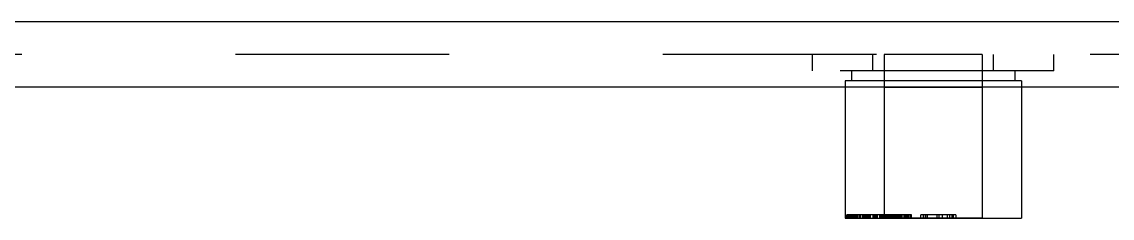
# Model space of a CAD drawing. Header units: millimetres. Extents: x 1262 to 3787, y 0 to 841.
# Drawn here: x 2847.31 to 2880.69, y 243.23 to 249.23 of the extents above; entities that cross this region are included whole.
import ezdxf

# ---------------------------------------------------------------- set-up
doc = ezdxf.new("R2010")
doc.units = ezdxf.units.MM
doc.header["$LTSCALE"] = 65.395
doc.linetypes.add('HIDDEN', pattern=[0.2, 0.1, -0.1])
doc.layers.get('0').update_dxf_attribs({"linetype": 'CONTINUOUS'})
doc.layers.add('02___PRT_ALL_AXES', color=7, linetype='CONTINUOUS')
doc.layers.add('DEFAULT_2', color=8, linetype='HIDDEN')

msp = doc.modelspace()

# ---------------------------------------------------------------- linework, layer by layer
at = {"color": 3, "linetype": 'Continuous'}
for p, q in [((3161.21, 249.226), (2749.21, 249.226)), ((3161.21, 247.226), (2749.21, 247.226))]:
    msp.add_line(p, q, dxfattribs=at)
at = {"color": 7, "linetype": 'Continuous'}
for p, q in [((2872.51, 247.226), (2872.51, 243.226)), ((2877.91, 247.226), (2877.91, 243.226)), ((2872.562, 243.326), (2872.562, 243.226)), ((2872.591, 243.326), (2872.562, 243.326)), ((2872.591, 243.326), (2872.591, 243.226)), ((2873.743, 243.326), (2873.743, 243.226)), ((2873.896, 243.326), (2873.743, 243.326)), ((2873.82, 243.226), (2873.82, 243.326)), ((2873.896, 243.326), (2873.896, 243.226)), ((2874.9, 243.326), (2874.9, 243.226)), ((2875.027, 243.326), (2874.9, 243.326)), ((2874.972, 243.226), (2874.972, 243.326)), ((2875.027, 243.326), (2875.027, 243.226)), ((2875.319, 243.326), (2875.319, 243.226)), ((2875.486, 243.326), (2875.319, 243.326)), ((2875.395, 243.226), (2875.395, 243.326)), ((2875.486, 243.326), (2875.486, 243.226)), ((2875.775, 243.326), (2875.775, 243.226)), ((2875.898, 243.326), (2875.775, 243.326)), ((2875.83, 243.226), (2875.83, 243.326)), ((2875.898, 243.326), (2875.898, 243.226)), ((2872.51, 243.226), (2877.91, 243.226))]:
    msp.add_line(p, q, dxfattribs=at)
at = {"layer": '02___PRT_ALL_AXES', "color": 8, "linetype": 'HIDDEN'}
for p, q in [((2873.71, 248.226), (2873.71, 243.226)), ((2876.71, 248.226), (2873.71, 248.226)), ((2876.71, 248.226), (2876.71, 243.226)), ((2872.51, 247.426), (2872.51, 247.226)), ((2877.91, 247.426), (2877.91, 247.226)), ((2873.71, 247.226), (2876.71, 247.226)), ((2876.71, 243.226), (2873.71, 243.226))]:
    msp.add_line(p, q, dxfattribs=at)
at = {"layer": '02___PRT_ALL_AXES', "color": 7, "linetype": 'Continuous'}
for p, q in [((2872.51, 247.226), (2872.51, 243.226)), ((2877.91, 247.226), (2877.91, 243.226))]:
    msp.add_line(p, q, dxfattribs=at)
at = {"layer": 'DEFAULT_2', "color": 8, "linetype": 'HIDDEN'}
for p, q in [((3161.21, 248.226), (2749.21, 248.226)), ((2871.515, 247.726), (2871.515, 248.226)), ((2873.362, 247.726), (2873.362, 248.226)), ((2877.057, 247.726), (2877.057, 248.226)), ((2878.905, 247.726), (2878.905, 248.226)), ((2878.905, 247.726), (2871.515, 247.726)), ((2872.71, 247.726), (2872.71, 247.426)), ((2877.71, 247.726), (2877.71, 247.426)), ((2872.51, 247.426), (2872.51, 247.226)), ((2877.91, 247.426), (2872.51, 247.426)), ((2877.91, 247.426), (2877.91, 247.226)), ((2872.56, 243.226), (2872.56, 243.326)), ((2872.562, 243.326), (2872.56, 243.326)), ((2873.743, 243.326), (2872.591, 243.326)), ((2872.599, 243.226), (2872.599, 243.326)), ((2872.633, 243.226), (2872.633, 243.326)), ((2872.665, 243.226), (2872.665, 243.326)), ((2872.668, 243.226), (2872.668, 243.326)), ((2872.668, 243.226), (2872.668, 243.326)), ((2872.693, 243.226), (2872.693, 243.326)), ((2872.696, 243.226), (2872.696, 243.326)), ((2872.718, 243.226), (2872.718, 243.326)), ((2872.732, 243.226), (2872.732, 243.326)), ((2872.749, 243.226), (2872.749, 243.326)), ((2872.763, 243.226), (2872.763, 243.326)), ((2872.787, 243.226), (2872.787, 243.326)), ((2872.807, 243.226), (2872.807, 243.326)), ((2872.814, 243.226), (2872.814, 243.326)), ((2872.846, 243.226), (2872.846, 243.326)), ((2872.848, 243.226), (2872.848, 243.326)), ((2872.879, 243.226), (2872.879, 243.326)), ((2872.907, 243.226), (2872.907, 243.326)), ((2872.915, 243.226), (2872.915, 243.326)), ((2872.959, 243.226), (2872.959, 243.326)), ((2872.987, 243.226), (2872.987, 243.326)), ((2873.042, 243.226), (2873.042, 243.326)), ((2873.056, 243.226), (2873.056, 243.326)), ((2873.061, 243.226), (2873.061, 243.326)), ((2873.081, 243.226), (2873.081, 243.326)), ((2873.093, 243.226), (2873.093, 243.326)), ((2873.106, 243.226), (2873.106, 243.326)), ((2873.108, 243.226), (2873.108, 243.326)), ((2873.141, 243.226), (2873.141, 243.326)), ((2873.174, 243.226), (2873.174, 243.326)), ((2873.184, 243.226), (2873.184, 243.326)), ((2873.212, 243.226), (2873.212, 243.326)), ((2873.214, 243.226), (2873.214, 243.326)), ((2873.237, 243.226), (2873.237, 243.326)), ((2873.242, 243.226), (2873.242, 243.326)), ((2873.262, 243.226), (2873.262, 243.326)), ((2873.286, 243.226), (2873.286, 243.326)), ((2873.374, 243.226), (2873.374, 243.326)), ((2873.38, 243.226), (2873.38, 243.326)), ((2873.384, 243.226), (2873.384, 243.326)), ((2873.408, 243.226), (2873.408, 243.326)), ((2873.41, 243.226), (2873.41, 243.326)), ((2873.419, 243.226), (2873.419, 243.326)), ((2873.442, 243.226), (2873.442, 243.326)), ((2873.451, 243.226), (2873.451, 243.326)), ((2873.453, 243.226), (2873.453, 243.326)), ((2873.477, 243.226), (2873.477, 243.326)), ((2873.478, 243.226), (2873.478, 243.326)), ((2873.481, 243.226), (2873.481, 243.326)), ((2873.507, 243.226), (2873.507, 243.326)), ((2873.575, 243.226), (2873.575, 243.326)), ((2873.599, 243.226), (2873.599, 243.326)), ((2873.603, 243.226), (2873.603, 243.326)), ((2873.606, 243.226), (2873.606, 243.326)), ((2873.618, 243.226), (2873.618, 243.326)), ((2873.619, 243.226), (2873.619, 243.326)), ((2873.624, 243.226), (2873.624, 243.326)), ((2873.633, 243.226), (2873.633, 243.326)), ((2873.637, 243.226), (2873.637, 243.326)), ((2873.662, 243.226), (2873.662, 243.326)), ((2873.687, 243.226), (2873.687, 243.326)), ((2873.703, 243.226), (2873.703, 243.326)), ((2873.707, 243.226), (2873.707, 243.326)), ((2873.717, 243.226), (2873.717, 243.326)), ((2873.723, 243.226), (2873.723, 243.326)), ((2873.741, 243.226), (2873.741, 243.326)), ((2873.751, 243.226), (2873.751, 243.326)), ((2873.792, 243.226), (2873.792, 243.326)), ((2873.83, 243.226), (2873.83, 243.326)), ((2873.862, 243.226), (2873.862, 243.326)), ((2873.865, 243.226), (2873.865, 243.326)), ((2873.888, 243.226), (2873.888, 243.326)), ((2874.543, 243.326), (2873.896, 243.326)), ((2873.903, 243.226), (2873.903, 243.326)), ((2873.906, 243.226), (2873.906, 243.326)), ((2873.91, 243.226), (2873.91, 243.326)), ((2873.927, 243.226), (2873.927, 243.326)), ((2873.969, 243.226), (2873.969, 243.326)), ((2873.971, 243.226), (2873.971, 243.326)), ((2873.972, 243.226), (2873.972, 243.326)), ((2873.977, 243.226), (2873.977, 243.326)), ((2873.983, 243.226), (2873.983, 243.326)), ((2873.999, 243.226), (2873.999, 243.326)), ((2874.024, 243.226), (2874.024, 243.326)), ((2874.027, 243.226), (2874.027, 243.326)), ((2874.066, 243.226), (2874.066, 243.326)), ((2874.068, 243.226), (2874.068, 243.326)), ((2874.068, 243.226), (2874.068, 243.326)), ((2874.074, 243.226), (2874.074, 243.326)), ((2874.087, 243.226), (2874.087, 243.326)), ((2874.095, 243.226), (2874.095, 243.326)), ((2874.131, 243.226), (2874.131, 243.326)), ((2874.139, 243.226), (2874.139, 243.326)), ((2874.141, 243.226), (2874.141, 243.326)), ((2874.143, 243.226), (2874.143, 243.326)), ((2874.171, 243.226), (2874.171, 243.326)), ((2874.18, 243.226), (2874.18, 243.326)), ((2874.21, 243.226), (2874.21, 243.326)), ((2874.243, 243.226), (2874.243, 243.326)), ((2874.261, 243.226), (2874.261, 243.326)), ((2874.315, 243.226), (2874.315, 243.326)), ((2874.316, 243.226), (2874.316, 243.326)), ((2874.352, 243.226), (2874.352, 243.326)), ((2874.393, 243.226), (2874.393, 243.326)), ((2874.425, 243.226), (2874.425, 243.326)), ((2874.428, 243.226), (2874.428, 243.326)), ((2874.466, 243.226), (2874.466, 243.326)), ((2874.515, 243.226), (2874.515, 243.326)), ((2874.517, 243.226), (2874.517, 243.326)), ((2874.543, 243.226), (2874.543, 243.326)), ((2874.832, 243.226), (2874.832, 243.326)), ((2874.9, 243.326), (2874.832, 243.326)), ((2875.019, 243.226), (2875.019, 243.326)), ((2875.319, 243.326), (2875.027, 243.326)), ((2875.775, 243.326), (2875.486, 243.326)), ((2875.643, 243.226), (2875.643, 243.326)), ((2875.72, 243.226), (2875.72, 243.326))]:
    msp.add_line(p, q, dxfattribs=at)

doc.saveas('drawing.dxf')
